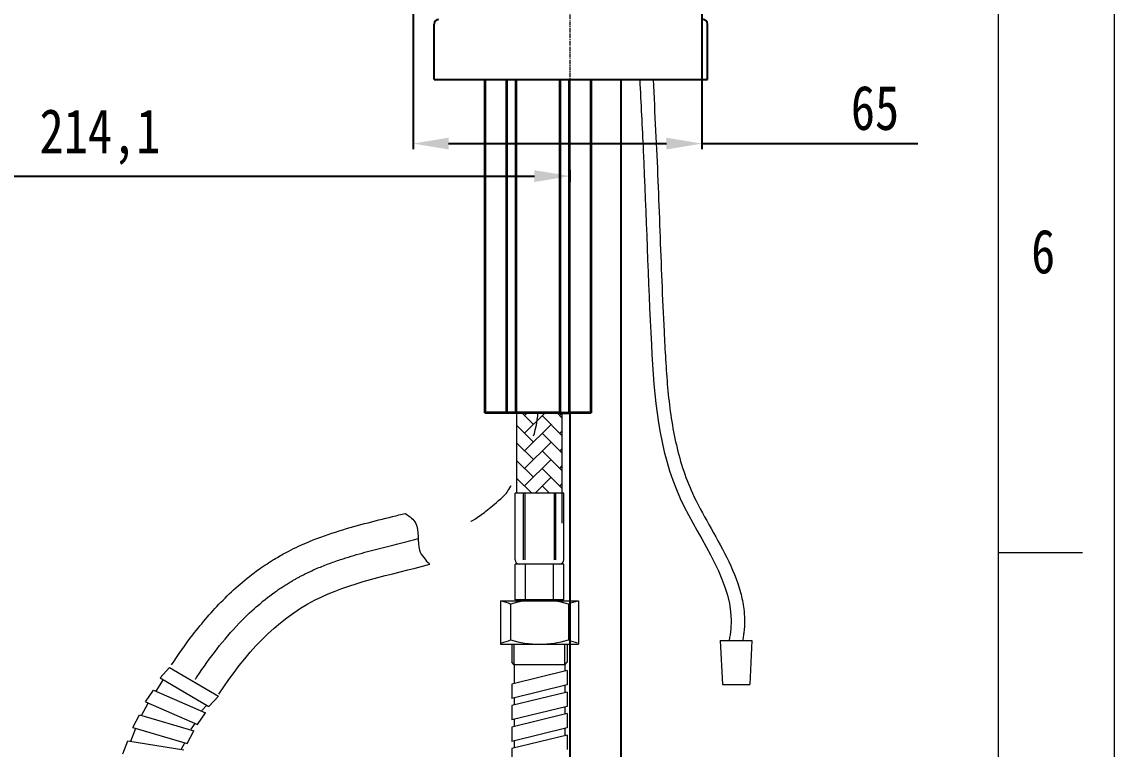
# Model space of a CAD drawing. Header units: inches. Extents: x 20229 to 21001, y -6726 to -5634.
# Drawn here: x 20755.6 to 21001.5, y -6483.8 to -6320.1 of the extents above; entities that cross this region are included whole.
import ezdxf

# ---------------------------------------------------------------- set-up
doc = ezdxf.new("R2010")
doc.units = ezdxf.units.IN
doc.header["$LTSCALE"] = 4.84
doc.header["$MEASUREMENT"] = 0
doc.header["$PDMODE"] = 3
doc.header["$PDSIZE"] = 0.3125
doc.linetypes.add('CENTER', pattern=[0.6, 0.375, -0.075, 0.075, -0.075])
doc.linetypes.add('CENTERX2', pattern=[20.32, 12.7, -2.54, 2.54, -2.54])
doc.layers.get('0').update_dxf_attribs({"linetype": 'CONTINUOUS', "lineweight": 13})
doc.layers.get('Defpoints').update_dxf_attribs({"color": 3, "linetype": 'CONTINUOUS'})
for name, color, linetype, lineweight in [('CENTER', 1, 'CENTERX2', 15), ('DIM', 3, 'CONTINUOUS', 9), ('중심선', 1, 'CENTER', 25)]:
    doc.layers.add(name, color=color, linetype=linetype, lineweight=lineweight)
doc.layers.add('DWG', color=7, linetype='CONTINUOUS')
doc.styles.get("Standard").update_dxf_attribs({"font": 'txt', "width": 0.8})
doc.dimstyles.new('ISO-25$0', dxfattribs={"dimtxt": 3, "dimasz": 3.5, "dimexe": 1.25, "dimexo": 0, "dimtad": 1, "dimdsep": 46, "dimtxsty": 'Standard', "dimblk1": 'CLOSEDBLANK', "dimcen": 1, "dimadec": 0, "dimazin": 0, "dimtfac": 1, "dimtmove": 1, "dimatfit": 3, "dimfxl": 1, "dimarcsym": 0})

# ---------------------------------------------------------------- blocks, each defined once
blk = doc.blocks.new('*D2')
at = {"layer": 'Defpoints', "color": 0, "transparency": 16777216}
for p in [(20843.68, -6314.19), (20908.68, -6314.09), (20908.68, -6347.5)]:
    blk.add_point(p, dxfattribs=at)
at = {"layer": 'DIM', "color": 0, "lineweight": -2, "transparency": 16777216}
for p, q in [((20843.68, -6314.82), (20843.68, -6348.75)), ((20908.68, -6314.72), (20908.68, -6348.75))]:
    blk.add_line(p, q, dxfattribs=at)
at = {"layer": 'DIM', "color": 0, "lineweight": -3, "transparency": 16777216}
for p, q in [((20851.68, -6347.5), (20900.68, -6347.5)), ((20908.68, -6347.5), (20957.32, -6347.5))]:
    blk.add_line(p, q, dxfattribs=at)
at = {"layer": 'DIM', "color": 0, "transparency": 16777216}
for points in [[(20851.68, -6346.16), (20851.68, -6348.83), (20843.68, -6347.5)], [(20900.68, -6346.16), (20900.68, -6348.83), (20908.68, -6347.5)]]:
    blk.add_solid(points, dxfattribs=at)
at = {"layer": 'DIM', "color": 0, "transparency": 16777216, "insert": (20947.65, -6339.5), "char_height": 10, "attachment_point": 5}
blk.add_mtext('65', dxfattribs=at)
blk = doc.blocks.new('*D3')
at = {"layer": 'Defpoints', "color": 0, "transparency": 16777216}
for p in [(20664.84, -6111.79), (20878.99, -6352.75), (20878.99, -6354.82)]:
    blk.add_point(p, dxfattribs=at)
at = {"layer": 'DIM', "color": 0, "lineweight": -2, "transparency": 16777216}
for p, q in [((20664.84, -6112.42), (20664.84, -6356.07)), ((20878.99, -6353.37), (20878.99, -6356.07))]:
    blk.add_line(p, q, dxfattribs=at)
at = {"layer": 'DIM', "color": 0, "lineweight": -3, "transparency": 16777216}
blk.add_line((20672.84, -6354.82), (20870.99, -6354.82), dxfattribs=at)
at = {"layer": 'DIM', "color": 0, "transparency": 16777216}
for points in [[(20672.84, -6353.49), (20672.84, -6356.15), (20664.84, -6354.82)], [(20870.99, -6353.49), (20870.99, -6356.15), (20878.99, -6354.82)]]:
    blk.add_solid(points, dxfattribs=at)
at = {"layer": 'DIM', "color": 0, "transparency": 16777216, "insert": (20773.2, -6345.99), "char_height": 10, "attachment_point": 5}
blk.add_mtext('214,1', dxfattribs=at)

msp = doc.modelspace()

# ---------------------------------------------------------------- linework, layer by layer
at = {"color": 7, "linetype": 'Continuous'}
for p, q in [((21001.48, -5633.52), (21001.48, -6725.51)), ((20975.48, -6699.51), (20975.48, -5659.51)), ((20975.48, -6439.51), (20994.38, -6439.51))]:
    msp.add_line(p, q, dxfattribs=at)
at = {"color": 1, "linetype": 'CENTER', "ltscale": 0.5}
msp.add_line((20878.99, -6292.39), (20878.99, -6413.1), dxfattribs=at)
at = {"color": 7, "lineweight": 35}
for p, q in [((20859.79, -6333.09), (20859.79, -6408.1)), ((20864.74, -6408.1), (20864.74, -6333.09)), ((20866.84, -6408.1), (20866.84, -6333.09)), ((20876.74, -6333.09), (20876.74, -6408.1)), ((20878.84, -6333.09), (20878.84, -6408.1)), ((20883.79, -6408.1), (20883.79, -6333.09))]:
    msp.add_line(p, q, dxfattribs=at)
at = {"color": 7, "lineweight": 35, "ltscale": 0.123772}
for p, q in [((20864.74, -6408.1), (20859.79, -6408.1)), ((20883.79, -6408.1), (20878.84, -6408.1))]:
    msp.add_line(p, q, dxfattribs=at)
at = {"color": 7, "lineweight": 35, "ltscale": 0.052499}
for p, q in [((20866.84, -6408.1), (20864.74, -6408.1)), ((20876.74, -6408.1), (20878.84, -6408.1))]:
    msp.add_line(p, q, dxfattribs=at)
at = {"color": 7, "lineweight": 35, "ltscale": 0.247543}
msp.add_line((20876.74, -6408.1), (20866.84, -6408.1), dxfattribs=at)
for p, q in [((20867.06, -6426.19), (20867.06, -6408.1)), ((20877.18, -6408.1), (20877.18, -6408.25)), ((20877.18, -6408.25), (20877.18, -6409.21)), ((20877.18, -6409.21), (20877.18, -6412.21)), ((20877.18, -6412.21), (20877.18, -6413.17)), ((20877.18, -6413.17), (20877.18, -6426.19)), ((20877.18, -6416.17), (20877.18, -6417.13)), ((20866.62, -6441.19), (20866.62, -6426.19)), ((20877.62, -6426.19), (20866.62, -6426.19)), ((20868.56, -6441.19), (20868.56, -6426.19)), ((20868.93, -6441.19), (20868.93, -6426.19)), ((20875.47, -6441.19), (20875.47, -6426.19)), ((20875.84, -6441.19), (20875.84, -6426.19)), ((20877.18, -6426.19), (20877.18, -6432.97)), ((20877.62, -6441.19), (20877.62, -6426.19)), ((20866.62, -6450.19), (20866.62, -6442.19)), ((20877.62, -6442.19), (20866.62, -6442.19)), ((20868.95, -6450.19), (20868.95, -6442.19)), ((20875.3, -6450.19), (20875.3, -6442.19)), ((20877.62, -6450.19), (20877.62, -6442.19)), ((20863.36, -6450.44), (20863.36, -6460.19)), ((20865.62, -6451.19), (20865.62, -6459.19)), ((20877.62, -6450.19), (20866.62, -6450.19)), ((20878.62, -6451.19), (20878.62, -6459.19)), ((20880.89, -6450.44), (20880.89, -6460.19)), ((20863.36, -6460.19), (20880.89, -6460.19)), ((20865.87, -6460.19), (20865.87, -6464.25)), ((20878.37, -6460.19), (20878.37, -6464.25)), ((20786.71, -6467.77), (20788.85, -6465.4)), ((20788.85, -6465.4), (20799.86, -6471.85)), ((20866.43, -6464.81), (20865.87, -6464.25)), ((20878.37, -6466.11), (20865.87, -6469.15)), ((20866.43, -6464.81), (20866.43, -6469.01)), ((20877.81, -6464.81), (20866.43, -6464.81)), ((20877.81, -6464.81), (20878.37, -6464.25)), ((20877.81, -6464.81), (20877.81, -6466.25)), ((20878.37, -6466.11), (20878.37, -6469.34)), ((20785.81, -6470.79), (20787.46, -6468.16)), ((20786.71, -6467.77), (20797.72, -6474.22)), ((20783.42, -6473.17), (20785.25, -6470.55)), ((20785.25, -6470.55), (20796.97, -6475.61)), ((20865.87, -6469.15), (20865.87, -6472.37)), ((20878.37, -6469.34), (20865.87, -6472.37)), ((20878.37, -6470.95), (20865.87, -6473.99)), ((20877.81, -6469.47), (20877.81, -6471.09)), ((20878.37, -6470.95), (20878.37, -6474.18)), ((20782.56, -6476.22), (20784.04, -6473.44)), ((20782.61, -6476.12), (20784.04, -6473.44)), ((20783.42, -6473.17), (20795.13, -6478.23)), ((20797.72, -6474.22), (20799.86, -6471.85)), ((20866.43, -6472.24), (20866.43, -6473.85)), ((20780.6, -6478.92), (20782.11, -6476.09)), ((20782.11, -6476.09), (20794.35, -6479.68)), ((20795.13, -6478.23), (20796.97, -6475.61)), ((20796.15, -6475.12), (20797.22, -6473.93)), ((20865.87, -6473.99), (20865.87, -6477.21)), ((20878.37, -6474.18), (20865.87, -6477.21)), ((20878.37, -6475.79), (20865.87, -6478.83)), ((20877.81, -6474.31), (20877.81, -6475.93)), ((20878.37, -6475.79), (20878.37, -6479.02)), ((20793.69, -6479.32), (20794.61, -6478.01)), ((20866.43, -6477.08), (20866.43, -6478.69)), ((20780.14, -6482.01), (20781.25, -6479.11)), ((20780.6, -6478.92), (20792.85, -6482.51)), ((20792.85, -6482.51), (20794.35, -6479.68)), ((20865.87, -6478.83), (20865.87, -6482.05)), ((20878.37, -6479.02), (20865.87, -6482.05)), ((20878.37, -6480.63), (20865.87, -6483.67)), ((20877.81, -6479.15), (20877.81, -6480.77)), ((20878.37, -6480.63), (20878.37, -6483.86)), ((20778.33, -6484.89), (20779.48, -6481.9)), ((20779.48, -6481.9), (20792.07, -6483.97)), ((20791.54, -6483.76), (20792.3, -6482.35)), ((20865.87, -6483.67), (20865.87, -6486.89)), ((20866.43, -6481.92), (20866.43, -6483.53))]:
    msp.add_line(p, q)
at = {"linetype": 'Continuous'}
for p, q in [((20870.76, -6410.71), (20868.15, -6408.1)), ((20868.78, -6408.73), (20869.41, -6408.1)), ((20868.78, -6412.69), (20873.37, -6408.1)), ((20877.18, -6413.17), (20872.74, -6408.73)), ((20877.18, -6409.21), (20876.07, -6408.1)), ((20876.7, -6408.73), (20877.18, -6408.25)), ((20870.76, -6414.67), (20867.06, -6410.97)), ((20868.78, -6416.65), (20874.72, -6410.71)), ((20876.7, -6412.69), (20877.18, -6412.21)), ((20868.78, -6420.61), (20874.72, -6414.67)), ((20877.18, -6417.13), (20872.74, -6412.69)), ((20870.76, -6418.63), (20867.06, -6414.93)), ((20877.18, -6421.09), (20872.74, -6416.65)), ((20876.7, -6416.65), (20877.18, -6416.17)), ((20870.76, -6422.59), (20867.06, -6418.89)), ((20868.78, -6424.57), (20874.72, -6418.63)), ((20877.18, -6425.05), (20872.74, -6420.61)), ((20876.7, -6420.61), (20877.18, -6420.13)), ((20870.4, -6426.19), (20867.06, -6422.85)), ((20871.12, -6426.19), (20874.72, -6422.59)), ((20874.36, -6426.19), (20872.74, -6424.57)), ((20876.7, -6424.57), (20877.18, -6424.09))]:
    msp.add_line(p, q, dxfattribs=at)
at = {"ltscale": 0.5}
for p, q in [((20863.36, -6450.44), (20880.89, -6450.44)), ((20863.36, -6460.19), (20880.89, -6460.19)), ((20912.8, -6459.37), (20919.94, -6459.37)), ((20912.8, -6459.37), (20913.29, -6469.25)), ((20919.94, -6459.37), (20919.45, -6469.25)), ((20913.29, -6469.25), (20919.45, -6469.25))]:
    msp.add_line(p, q, dxfattribs=at)
at = {"color": 3}
for p, q in [((20866.43, -6464.81), (20866.43, -6460.19)), ((20877.81, -6464.81), (20877.81, -6460.19))]:
    msp.add_line(p, q, dxfattribs=at)
for centre, radius, start, end in [((20867.62, -6441.19), 1, 180, 270), ((20876.62, -6441.19), 1, 270, 0), ((20860.54, -6462.73), 12.61, 66.2483, 75.936), ((20872.12, -6471.82), 21.63, 72.5082, 107.4918), ((20883.7, -6462.73), 12.61, 104.064, 113.7517), ((20860.54, -6447.65), 12.61, 284.064, 293.7517), ((20872.12, -6438.56), 21.63, 252.5081, 287.4919), ((20883.7, -6447.65), 12.61, 246.2483, 255.936)]:
    msp.add_arc(centre, radius, start, end)
at = {"ltscale": 0.5}
for points, knots in [([(20894.68, -6333.09), (20894.96, -6338.43), (20896, -6358.33), (20896.87, -6389.88), (20899.57, -6426.96), (20916.78, -6447.19), (20914.97, -6458.49), (20914.83, -6459.37)], [2.461985, 2.461985, 2.461985, 2.461985, 18.503757, 62.213873, 97.448387, 128.889519, 131.555926, 131.555926, 131.555926, 131.555926]), ([(20897.68, -6333.09), (20897.88, -6336.9), (20898.08, -6340.72), (20898.45, -6348.31), (20898.62, -6352.09), (20898.93, -6359.64), (20899.07, -6363.41), (20899.51, -6374.72), (20899.79, -6382.26), (20900.27, -6391.92), (20900.38, -6394.03), (20900.64, -6398.24), (20900.78, -6400.33), (20901.35, -6406.55), (20901.89, -6410.63), (20903.64, -6418.57), (20904.85, -6422.44), (20907.63, -6428.51), (20908.93, -6430.87), (20911.62, -6435.67), (20913.02, -6438.11), (20915.52, -6443.16), (20916.64, -6445.77), (20917.7, -6449.74), (20917.95, -6450.98), (20918.19, -6453.02), (20918.25, -6453.81), (20918.28, -6455.33), (20918.26, -6456.07), (20918.17, -6457.2), (20918.12, -6457.58), (20918.03, -6458.32), (20917.98, -6458.68), (20917.91, -6459.15), (20917.89, -6459.26), (20917.87, -6459.37)], [2.620661, 2.620661, 2.620661, 2.620661, 14.064307, 14.064307, 25.39521, 25.39521, 36.726113, 36.726113, 59.387919, 59.387919, 65.734166, 65.734166, 72.080413, 72.080413, 84.772906, 84.772906, 97.465399, 97.465399, 105.364, 105.364, 113.262601, 113.262601, 121.161202, 121.161202, 124.64214, 124.64214, 126.771933, 126.771933, 128.729691, 128.729691, 129.743777, 129.743777, 130.757863, 130.757863, 131.084173, 131.084173, 131.084173, 131.084173])]:
    msp.add_open_spline(points, degree=3, knots=knots, dxfattribs=at)
for points, knots in [([(20789.31, -6464.86), (20790.81, -6462.56), (20792.39, -6460.3), (20796.17, -6455.37), (20798.42, -6452.74), (20803.36, -6447.76), (20806.06, -6445.42), (20810.13, -6442.51), (20811.29, -6441.75), (20813.35, -6440.5), (20814.23, -6439.99), (20815.86, -6439.13), (20816.59, -6438.76), (20818.05, -6438.06), (20818.78, -6437.73), (20821.76, -6436.45), (20824.01, -6435.64), (20828.43, -6434.22), (20830.62, -6433.6), (20834.91, -6432.47), (20837.01, -6431.95), (20840.01, -6431.21), (20840.96, -6430.97), (20841.9, -6430.74)], [22.06908, 22.06908, 22.06908, 22.06908, 29.291262, 29.291262, 38.153958, 38.153958, 47.016655, 47.016655, 50.363196, 50.363196, 52.795725, 52.795725, 54.724992, 54.724992, 56.654258, 56.654258, 62.626725, 62.626725, 68.599192, 68.599192, 74.647025, 74.647025, 77.520975, 77.520975, 77.520975, 77.520975]), ([(20841.9, -6430.74), (20842.95, -6431.44), (20845.48, -6433.29), (20844.12, -6438.73), (20846.43, -6441.21), (20847.48, -6442.2)], [1.628678, 1.628678, 1.628678, 1.628678, 4.919017, 11.019286, 14.943054, 14.943054, 14.943054, 14.943054]), ([(20799.95, -6471.42), (20805.83, -6462.49), (20818.42, -6448.31), (20838.6, -6444.56), (20847.48, -6442.2)], [22.391961, 22.391961, 22.391961, 22.391961, 53.506965, 80.016397, 80.016397, 80.016397, 80.016397])]:
    msp.add_open_spline(points, degree=3, knots=knots)
at = {"layer": 'CENTER'}
msp.add_open_spline([(20794.71, -6468.02), (20794.82, -6467.85), (20794.94, -6467.67), (20797.9, -6463.22), (20801, -6459.15), (20806.98, -6452.92), (20809.63, -6450.56), (20813.77, -6447.59), (20815.05, -6446.76), (20817.23, -6445.48), (20818.12, -6444.99), (20819.93, -6444.08), (20820.84, -6443.65), (20823.6, -6442.45), (20825.47, -6441.76), (20830.56, -6440.07), (20833.81, -6439.2), (20840.19, -6437.59), (20843.32, -6436.85), (20849.3, -6435.24), (20852.15, -6434.38), (20856.8, -6432.59), (20858.7, -6431.71), (20864.83, -6426.14), (20871.32, -6416.07), (20871.79, -6408.1)], degree=3, knots=[22.352411, 22.352411, 22.352411, 22.352411, 22.942572, 22.942572, 37.10241, 37.10241, 46.904646, 46.904646, 51.03864, 51.03864, 53.744952, 53.744952, 56.451264, 56.451264, 61.863888, 61.863888, 71.165375, 71.165375, 80.466862, 80.466862, 89.768349, 89.768349, 97.059083, 97.059083, 97.576939, 97.576939, 97.576939, 97.576939], dxfattribs=at)
at = {"layer": 'DWG'}
for p, q in [((20890.49, -6538.2), (20890.49, -6333.09)), ((20878.99, -6408.1), (20878.99, -6418.33)), ((20878.99, -6414.37), (20878.99, -6414.97)), ((20878.99, -6418.33), (20878.99, -6418.93)), ((20878.99, -6418.93), (20878.99, -6422.29)), ((20878.99, -6422.29), (20878.99, -6422.89)), ((20878.99, -6422.89), (20878.99, -6538.2)), ((20878.99, -6426.85), (20878.99, -6430.81))]:
    msp.add_line(p, q, dxfattribs=at)
at = {"layer": '중심선', "color": 0, "linetype": 'Continuous'}
for p, q in [((20848.42, -6333.09), (20848.42, -6320.59)), ((20909.95, -6333.09), (20909.95, -6320.59)), ((20848.42, -6333.09), (20864.62, -6333.09)), ((20864.62, -6333.09), (20909.95, -6333.09))]:
    msp.add_line(p, q, dxfattribs=at)
for centre, start, end in [((20849.42, -6320.59), 90, 180), ((20908.95, -6320.59), 0, 90)]:
    msp.add_arc(centre, 1, start, end, dxfattribs=at)

# ---------------------------------------------------------------- texts
at = {"insert": (20985.5, -6371.84), "char_height": 9.91, "attachment_point": 5}
msp.add_mtext_dynamic_manual_height_columns('6', width=50, gutter_width=12.5, heights=[0], dxfattribs=at)

# ---------------------------------------------------------------- dimensions: what is measured, and where the dimension line sits
at = {"layer": 'DIM'}
for base, p1, p2, picture, middle in [((20878.9855, -6354.8208), (20664.8412, -6111.7913), (20878.9855, -6352.7465), '*D3', (20773.2005, -6354.8208)), ((20908.68, -6347.5), (20843.68, -6314.19), (20908.68, -6314.09), '*D2', (20947.65, -6347.5))]:
    dim = msp.add_linear_dim(base=base, p1=p1, p2=p2, dimstyle='ISO-25$0', override={"dimtxt": 10, "dimasz": 8, "dimexo": 0.625, "dimgap": 3, "dimdec": 1, "dimdsep": 44, "dimcen": 2.5, "dimtmove": 0, "dimfxl": 1.25, "dimlwd": 65533}, dxfattribs=at)
    dim.commit()
    dim.dimension.update_dxf_attribs({"geometry": picture, "text_midpoint": middle, "dimtype": 128})

doc.saveas('drawing.dxf')
